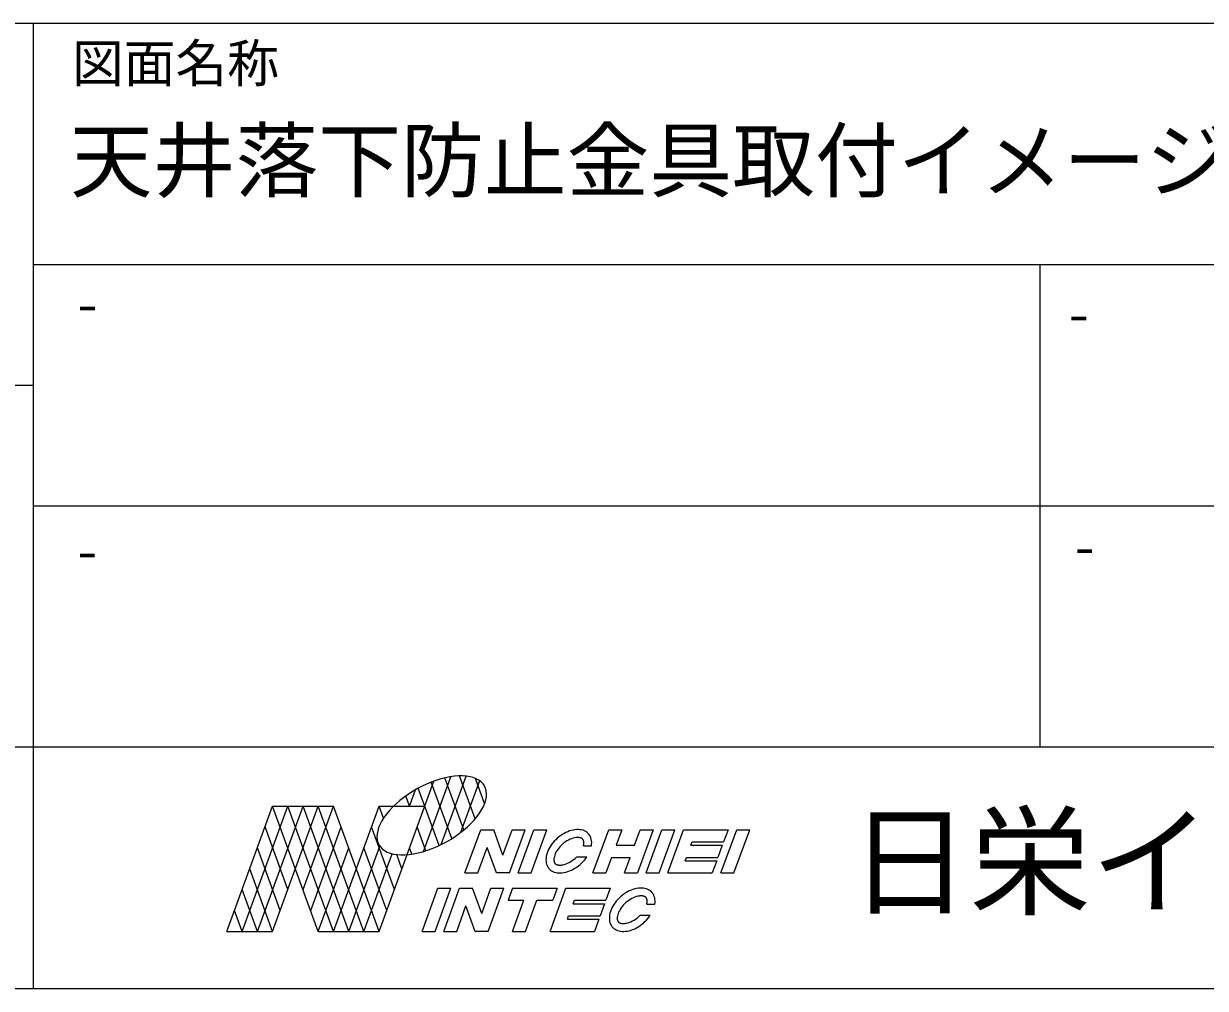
# Model space of a CAD drawing. Units: millimetres on the paper. Extents: x -142 to 140, y -98 to 97.
# Drawn here: x 60.78 to 95.06, y -97.62 to -69.62 of the extents above; entities that cross this region are included whole.
import ezdxf
from ezdxf.enums import TextEntityAlignment as Align

# ---------------------------------------------------------------- set-up
doc = ezdxf.new("R2010")
doc.units = ezdxf.units.MM
doc.layers.add('0-0_文字･図枠･寸法', color=7, linetype='Continuous')
doc.styles.add('ＭＳ ゴシック', font='')
doc.styles.get('ＭＳ ゴシック').set_extended_font_data('MS Gothic')

msp = doc.modelspace()

# ---------------------------------------------------------------- linework, layer by layer
at = {"layer": '0-0_文字･図枠･寸法'}
for p, q in [((61.06, -69.616), (61.06, -97.616)), ((139.56, -76.616), (61.06, -76.616)), ((90.26, -90.616), (90.26, -76.616)), ((61.06, -80.116), (29.56, -80.116)), ((139.56, -83.616), (61.06, -83.616)), ((139.56, -90.616), (29.56, -90.616)), ((72.378, -93.643), (73.168, -91.473)), ((73.013, -91.503), (72.877, -91.539)), ((72.893, -93.442), (73.616, -91.454)), ((73.551, -93.017), (73.001, -91.507)), ((73.145, -91.477), (73.013, -91.503)), ((73.274, -91.458), (73.145, -91.477)), ((73.398, -91.448), (73.274, -91.458)), ((73.515, -91.447), (73.398, -91.448)), ((73.876, -92.698), (73.421, -91.448)), ((73.626, -91.455), (73.515, -91.447)), ((73.73, -91.472), (73.626, -91.455)), ((73.824, -91.497), (73.73, -91.472)), ((73.91, -91.53), (73.824, -91.497)), ((71.093, -95.963), (72.679, -91.604)), ((72.19, -91.828), (72.058, -91.905)), ((72.325, -91.756), (72.19, -91.828)), ((72.833, -93.471), (72.228, -91.808)), ((72.462, -91.691), (72.325, -91.756)), ((72.601, -91.633), (72.462, -91.691)), ((72.739, -91.582), (72.601, -91.633)), ((73.201, -93.269), (72.605, -91.631)), ((72.877, -91.539), (72.739, -91.582)), ((73.464, -93.084), (74.009, -91.587)), ((74.153, -92.249), (73.888, -91.521)), ((73.986, -91.571), (73.91, -91.53)), ((74.051, -91.62), (73.986, -91.571)), ((74.105, -91.677), (74.051, -91.62)), ((74.149, -91.741), (74.105, -91.677)), ((74.18, -91.811), (74.149, -91.741)), ((74.2, -91.887), (74.18, -91.811)), ((71.692, -92.166), (71.583, -92.26)), ((71.808, -92.075), (71.692, -92.166)), ((71.931, -91.988), (71.808, -92.075)), ((71.975, -92.326), (71.868, -92.032)), ((72.058, -91.905), (71.931, -91.988)), ((71.975, -92.326), (72.147, -91.853)), ((74.157, -92.239), (74.186, -92.145)), ((74.186, -92.145), (74.203, -92.055)), ((74.207, -91.968), (74.2, -91.887)), ((74.203, -92.055), (74.207, -91.968)), ((66.68, -95.963), (68.004, -92.326)), ((67.121, -95.963), (68.445, -92.326)), ((67.562, -95.963), (68.886, -92.326)), ((69.328, -95.963), (68.004, -92.326)), ((68.004, -95.963), (69.328, -92.326)), ((68.004, -92.326), (69.769, -92.326)), ((69.769, -95.963), (68.445, -92.326)), ((68.886, -94.751), (69.769, -92.326)), ((70.21, -95.963), (68.886, -92.326)), ((70.651, -95.963), (69.328, -92.326)), ((69.769, -95.963), (71.093, -92.326)), ((71.093, -95.963), (69.769, -92.326)), ((71.22, -92.675), (71.093, -92.326)), ((71.093, -92.326), (72.416, -92.326)), ((71.389, -92.456), (71.306, -92.556)), ((71.482, -92.357), (71.389, -92.456)), ((71.583, -92.26), (71.482, -92.357)), ((71.534, -92.326), (71.529, -92.312)), ((71.534, -92.326), (71.544, -92.298)), ((73.93, -92.633), (74.003, -92.533)), ((74.003, -92.533), (74.066, -92.434)), ((74.066, -92.434), (74.117, -92.335)), ((74.117, -92.335), (74.157, -92.239)), ((71.119, -92.854), (71.078, -92.951)), ((71.17, -92.756), (71.119, -92.854)), ((71.233, -92.656), (71.17, -92.756)), ((71.306, -92.556), (71.233, -92.656)), ((73.653, -92.929), (73.754, -92.832)), ((73.754, -92.832), (73.846, -92.733)), ((73.846, -92.733), (73.93, -92.633)), ((68.445, -94.751), (67.783, -92.932)), ((69.107, -95.357), (69.989, -92.932)), ((71.534, -94.751), (70.872, -92.932)), ((71.033, -93.135), (71.029, -93.221)), ((71.029, -93.221), (71.036, -93.302)), ((71.05, -93.044), (71.033, -93.135)), ((71.078, -92.951), (71.05, -93.044)), ((72.447, -93.623), (72.196, -92.932)), ((73.178, -93.284), (73.305, -93.202)), ((73.305, -93.202), (73.427, -93.115)), ((73.427, -93.115), (73.544, -93.023)), ((73.544, -93.023), (73.653, -92.929)), ((73.582, -94.266), (74.039, -93.011)), ((74.039, -93.011), (74.416, -93.011)), ((74.684, -93.749), (74.416, -93.011)), ((74.684, -93.749), (74.953, -93.011)), ((74.873, -94.266), (75.33, -93.011)), ((74.953, -93.011), (75.33, -93.011)), ((75.124, -94.266), (75.581, -93.011)), ((75.501, -94.266), (75.958, -93.011)), ((75.581, -93.011), (75.958, -93.011)), ((76.306, -93.22), (76.259, -93.259)), ((76.354, -93.184), (76.306, -93.22)), ((76.405, -93.15), (76.354, -93.184)), ((76.456, -93.12), (76.405, -93.15)), ((76.509, -93.092), (76.456, -93.12)), ((76.561, -93.069), (76.509, -93.092)), ((76.615, -93.048), (76.561, -93.069)), ((76.668, -93.032), (76.615, -93.048)), ((76.72, -93.02), (76.668, -93.032)), ((76.772, -93.011), (76.72, -93.02)), ((76.822, -93.007), (76.772, -93.011)), ((76.871, -93.006), (76.822, -93.007)), ((76.919, -93.01), (76.871, -93.006)), ((76.964, -93.018), (76.919, -93.01)), ((77.007, -93.029), (76.964, -93.018)), ((77.047, -93.045), (77.007, -93.029)), ((77.084, -93.064), (77.047, -93.045)), ((77.118, -93.087), (77.084, -93.064)), ((77.149, -93.114), (77.118, -93.087)), ((77.176, -93.144), (77.149, -93.114)), ((77.2, -93.177), (77.176, -93.144)), ((77.219, -93.213), (77.2, -93.177)), ((77.235, -93.251), (77.219, -93.213)), ((77.293, -94.266), (77.75, -93.011)), ((77.75, -93.011), (78.127, -93.011)), ((78.127, -93.011), (77.963, -93.463)), ((78.5, -93.463), (78.664, -93.011)), ((79.041, -93.011), (78.584, -94.266)), ((78.664, -93.011), (79.041, -93.011)), ((78.835, -94.266), (79.292, -93.011)), ((79.212, -94.266), (79.669, -93.011)), ((79.292, -93.011), (79.669, -93.011)), ((79.463, -94.266), (79.92, -93.011)), ((79.92, -93.011), (81.211, -93.011)), ((81.005, -94.266), (81.462, -93.011)), ((81.211, -93.011), (81.083, -93.362)), ((81.382, -94.266), (81.839, -93.011)), ((81.462, -93.011), (81.839, -93.011)), ((68.224, -95.357), (67.562, -93.538)), ((69.328, -95.963), (70.21, -93.538)), ((70.21, -95.963), (71.111, -93.487)), ((71.313, -95.357), (70.651, -93.538)), ((71.036, -93.302), (71.056, -93.379)), ((71.056, -93.379), (71.087, -93.449)), ((71.087, -93.449), (71.13, -93.512)), ((71.13, -93.512), (71.185, -93.569)), ((72.041, -93.72), (71.975, -93.538)), ((72.497, -93.608), (72.635, -93.557)), ((72.635, -93.557), (72.774, -93.498)), ((72.774, -93.498), (72.911, -93.433)), ((72.911, -93.433), (73.046, -93.362)), ((73.046, -93.362), (73.178, -93.284)), ((73.959, -94.266), (74.227, -93.528)), ((74.496, -94.266), (74.227, -93.528)), ((76.032, -93.536), (76.006, -93.586)), ((76.062, -93.486), (76.032, -93.536)), ((76.096, -93.438), (76.062, -93.486)), ((76.132, -93.391), (76.096, -93.438)), ((76.172, -93.345), (76.132, -93.391)), ((76.214, -93.301), (76.172, -93.345)), ((76.259, -93.259), (76.214, -93.301)), ((77.016, -93.476), (77.022, -93.45)), ((77.016, -93.476), (77.25, -93.476)), ((77.246, -93.292), (77.235, -93.251)), ((77.254, -93.336), (77.246, -93.292)), ((77.25, -93.476), (77.255, -93.428)), ((77.257, -93.381), (77.254, -93.336)), ((77.255, -93.428), (77.257, -93.381)), ((77.963, -93.463), (78.5, -93.463)), ((80.132, -93.463), (80.169, -93.362)), ((80.132, -93.463), (81.046, -93.463)), ((80.169, -93.362), (81.083, -93.362)), ((81.046, -93.463), (80.918, -93.814)), ((70.651, -95.963), (71.471, -93.71)), ((71.185, -93.569), (71.25, -93.618)), ((71.25, -93.618), (71.326, -93.659)), ((71.326, -93.659), (71.412, -93.693)), ((71.412, -93.693), (71.506, -93.718)), ((71.506, -93.718), (71.61, -93.734)), ((71.754, -94.144), (71.605, -93.734)), ((71.61, -93.734), (71.72, -93.742)), ((71.72, -93.742), (71.838, -93.741)), ((71.838, -93.741), (71.962, -93.731)), ((71.962, -93.731), (72.091, -93.713)), ((72.091, -93.713), (72.223, -93.686)), ((72.223, -93.686), (72.359, -93.651)), ((72.359, -93.651), (72.497, -93.608)), ((75.933, -93.835), (75.931, -93.882)), ((75.931, -93.882), (75.933, -93.928)), ((75.939, -93.787), (75.933, -93.835)), ((75.95, -93.737), (75.939, -93.787)), ((75.964, -93.687), (75.95, -93.737)), ((75.983, -93.637), (75.964, -93.687)), ((76.006, -93.586), (75.983, -93.637)), ((76.161, -93.853), (76.16, -93.869)), ((76.775, -93.843), (76.814, -93.807)), ((76.814, -93.807), (76.825, -93.797)), ((76.825, -93.797), (77.119, -93.797)), ((77.007, -93.937), (77.047, -93.892)), ((77.047, -93.892), (77.084, -93.845)), ((77.084, -93.845), (77.119, -93.797)), ((77.835, -93.814), (77.67, -94.266)), ((77.835, -93.814), (78.372, -93.814)), ((78.207, -94.266), (78.372, -93.814)), ((79.968, -93.915), (80.004, -93.814)), ((80.004, -93.814), (80.918, -93.814)), ((68.004, -95.963), (67.342, -94.144)), ((75.933, -93.928), (75.939, -93.972)), ((75.939, -93.972), (75.95, -94.014)), ((75.95, -94.014), (75.964, -94.053)), ((75.964, -94.053), (75.983, -94.089)), ((75.983, -94.089), (76.006, -94.123)), ((76.006, -94.123), (76.032, -94.154)), ((76.032, -94.154), (76.062, -94.181)), ((76.062, -94.181), (76.096, -94.204)), ((76.096, -94.204), (76.132, -94.225)), ((76.132, -94.225), (76.172, -94.241)), ((76.172, -94.241), (76.214, -94.253)), ((76.456, -94.255), (76.509, -94.244)), ((76.509, -94.244), (76.562, -94.228)), ((76.562, -94.228), (76.615, -94.209)), ((76.615, -94.209), (76.668, -94.186)), ((76.668, -94.186), (76.72, -94.159)), ((76.72, -94.159), (76.772, -94.129)), ((76.772, -94.129), (76.823, -94.096)), ((76.823, -94.096), (76.872, -94.06)), ((76.872, -94.06), (76.919, -94.022)), ((76.919, -94.022), (76.964, -93.981)), ((76.964, -93.981), (77.007, -93.937)), ((73.582, -94.266), (73.959, -94.266)), ((74.873, -94.266), (74.496, -94.266)), ((75.124, -94.266), (75.501, -94.266)), ((76.214, -94.253), (76.259, -94.262)), ((76.259, -94.262), (76.306, -94.266)), ((76.306, -94.266), (76.355, -94.267)), ((76.355, -94.267), (76.405, -94.263)), ((76.405, -94.263), (76.456, -94.255)), ((77.293, -94.266), (77.67, -94.266)), ((78.207, -94.266), (78.584, -94.266)), ((78.835, -94.266), (79.212, -94.266)), ((79.463, -94.266), (80.754, -94.266)), ((81.005, -94.266), (81.382, -94.266)), ((67.562, -95.963), (67.121, -94.751)), ((72.337, -95.963), (72.794, -94.707)), ((72.794, -94.707), (73.17, -94.707)), ((72.964, -95.963), (73.421, -94.707)), ((73.421, -94.707), (73.798, -94.707)), ((74.067, -95.446), (73.798, -94.707)), ((74.067, -95.446), (74.335, -94.707)), ((74.255, -95.963), (74.712, -94.707)), ((74.335, -94.707), (74.712, -94.707)), ((74.963, -94.707), (74.835, -95.059)), ((76.048, -95.963), (76.505, -94.707)), ((76.505, -94.707), (77.796, -94.707)), ((77.796, -94.707), (77.668, -95.059)), ((78.144, -94.917), (78.097, -94.956)), ((78.193, -94.881), (78.144, -94.917)), ((78.243, -94.847), (78.193, -94.881)), ((78.294, -94.816), (78.243, -94.847)), ((78.347, -94.789), (78.294, -94.816)), ((78.4, -94.765), (78.347, -94.789)), ((78.453, -94.745), (78.4, -94.765)), ((78.506, -94.729), (78.453, -94.745)), ((78.558, -94.717), (78.506, -94.729)), ((78.61, -94.708), (78.558, -94.717)), ((78.661, -94.704), (78.61, -94.708)), ((78.71, -94.703), (78.661, -94.704)), ((78.757, -94.707), (78.71, -94.703)), ((78.802, -94.715), (78.757, -94.707)), ((78.845, -94.726), (78.802, -94.715)), ((78.885, -94.742), (78.845, -94.726)), ((78.922, -94.761), (78.885, -94.742)), ((78.957, -94.784), (78.922, -94.761)), ((78.987, -94.811), (78.957, -94.784)), ((79.015, -94.84), (78.987, -94.811)), ((79.038, -94.873), (79.015, -94.84)), ((79.058, -94.909), (79.038, -94.873)), ((79.073, -94.948), (79.058, -94.909)), ((73.341, -95.963), (73.61, -95.225)), ((73.878, -95.963), (73.61, -95.225)), ((74.835, -95.059), (75.292, -95.059)), ((74.963, -95.963), (75.292, -95.059)), ((76.717, -95.159), (76.754, -95.059)), ((76.717, -95.159), (77.631, -95.159)), ((76.754, -95.059), (77.668, -95.059)), ((77.631, -95.159), (77.503, -95.511)), ((77.87, -95.233), (77.844, -95.283)), ((77.9, -95.183), (77.87, -95.233)), ((77.934, -95.135), (77.9, -95.183)), ((77.97, -95.087), (77.934, -95.135)), ((78.01, -95.042), (77.97, -95.087)), ((78.052, -94.998), (78.01, -95.042)), ((78.097, -94.956), (78.052, -94.998)), ((78.855, -95.173), (78.861, -95.147)), ((78.855, -95.173), (79.088, -95.173)), ((79.085, -94.989), (79.073, -94.948)), ((79.092, -95.033), (79.085, -94.989)), ((79.088, -95.173), (79.094, -95.125)), ((79.095, -95.078), (79.092, -95.033)), ((79.094, -95.125), (79.095, -95.078)), ((67.121, -95.963), (66.901, -95.357)), ((77.771, -95.532), (77.769, -95.579)), ((77.769, -95.579), (77.771, -95.625)), ((77.777, -95.483), (77.771, -95.532)), ((77.788, -95.434), (77.777, -95.483)), ((77.802, -95.384), (77.788, -95.434)), ((77.821, -95.333), (77.802, -95.384)), ((77.844, -95.283), (77.821, -95.333)), ((78.653, -95.504), (78.663, -95.493)), ((78.663, -95.493), (78.957, -95.493)), ((78.845, -95.634), (78.885, -95.589)), ((78.885, -95.589), (78.923, -95.542)), ((78.923, -95.542), (78.957, -95.493)), ((66.68, -95.963), (68.004, -95.963)), ((69.328, -95.963), (71.093, -95.963)), ((72.964, -95.963), (73.341, -95.963)), ((74.255, -95.963), (73.878, -95.963)), ((74.963, -95.963), (75.34, -95.963)), ((76.048, -95.963), (77.339, -95.963)), ((77.771, -95.625), (77.777, -95.669)), ((77.777, -95.669), (77.788, -95.71)), ((77.788, -95.71), (77.803, -95.75)), ((77.803, -95.75), (77.821, -95.786)), ((77.821, -95.786), (77.844, -95.82)), ((77.844, -95.82), (77.87, -95.85)), ((77.87, -95.85), (77.9, -95.878)), ((77.9, -95.878), (77.934, -95.901)), ((77.934, -95.901), (77.971, -95.921)), ((77.971, -95.921), (78.01, -95.938)), ((78.01, -95.938), (78.052, -95.95)), ((78.052, -95.95), (78.097, -95.959)), ((78.097, -95.959), (78.144, -95.963)), ((78.144, -95.963), (78.193, -95.963)), ((78.193, -95.963), (78.243, -95.96)), ((78.243, -95.96), (78.295, -95.952)), ((78.295, -95.952), (78.347, -95.941)), ((78.347, -95.941), (78.4, -95.925)), ((78.4, -95.925), (78.453, -95.906)), ((78.453, -95.906), (78.506, -95.883)), ((78.506, -95.883), (78.559, -95.856)), ((78.559, -95.856), (78.61, -95.826)), ((78.61, -95.826), (78.661, -95.793)), ((78.661, -95.793), (78.71, -95.757)), ((78.71, -95.757), (78.757, -95.719)), ((78.757, -95.719), (78.802, -95.677)), ((78.802, -95.677), (78.845, -95.634)), ((-142.44, -97.616), (139.56, -97.616))]:
    msp.add_line(p, q, dxfattribs=at)
for points in [[(139.56, -69.616), (29.56, -69.616), (29.56, -97.616)], [(76.995, -93.284), (76.991, -93.279), (76.985, -93.274), (76.98, -93.269), (76.974, -93.265), (76.967, -93.26), (76.959, -93.256), (76.95, -93.252), (76.941, -93.249), (76.931, -93.245), (76.919, -93.242), (76.907, -93.24), (76.894, -93.237), (76.88, -93.236), (76.864, -93.235), (76.848, -93.235), (76.831, -93.235), (76.814, -93.237), (76.797, -93.239), (76.756, -93.246), (76.715, -93.257), (76.672, -93.271), (76.628, -93.289), (76.584, -93.311), (76.539, -93.336), (76.495, -93.364), (76.453, -93.396), (76.412, -93.43), (76.373, -93.466), (76.336, -93.504), (76.302, -93.544), (76.272, -93.585), (76.244, -93.626), (76.221, -93.667), (76.201, -93.708), (76.185, -93.747), (76.174, -93.785), (76.165, -93.823), (76.162, -93.837), (76.161, -93.853)], [(77.022, -93.45), (77.025, -93.436), (77.027, -93.42), (77.028, -93.404), (77.028, -93.39), (77.028, -93.377), (77.027, -93.364), (77.025, -93.353), (77.023, -93.342), (77.021, -93.332), (77.018, -93.323), (77.015, -93.315), (77.011, -93.308), (77.008, -93.301), (77.004, -93.295), (77, -93.289), (76.995, -93.284)], [(76.16, -93.869), (76.159, -93.883), (76.16, -93.896), (76.161, -93.909), (76.162, -93.92), (76.164, -93.931), (76.167, -93.941), (76.169, -93.95), (76.173, -93.958), (76.176, -93.965), (76.18, -93.972), (76.183, -93.978), (76.188, -93.984), (76.192, -93.989), (76.197, -93.995), (76.202, -93.999), (76.207, -94.004), (76.214, -94.008), (76.221, -94.013), (76.228, -94.017), (76.237, -94.021), (76.246, -94.024), (76.256, -94.028), (76.268, -94.031), (76.28, -94.034), (76.293, -94.036), (76.308, -94.037), (76.323, -94.038), (76.339, -94.038), (76.356, -94.038), (76.374, -94.036), (76.392, -94.034), (76.411, -94.031), (76.429, -94.028), (76.472, -94.016), (76.515, -94.002), (76.559, -93.984), (76.604, -93.962), (76.648, -93.937), (76.692, -93.909)], [(76.692, -93.909), (76.734, -93.878), (76.775, -93.843)], [(79.968, -93.915), (80.882, -93.915), (80.754, -94.266)], [(72.337, -95.963), (72.713, -95.963), (73.17, -94.707)], [(74.963, -94.707), (76.254, -94.707), (76.126, -95.059)], [(78.833, -94.98), (78.829, -94.975), (78.824, -94.971), (78.818, -94.966), (78.812, -94.961), (78.805, -94.957), (78.797, -94.953), (78.789, -94.949), (78.779, -94.945), (78.769, -94.942), (78.758, -94.939), (78.745, -94.936), (78.732, -94.934), (78.718, -94.933), (78.703, -94.932), (78.686, -94.932), (78.67, -94.932), (78.652, -94.934), (78.635, -94.935), (78.594, -94.943), (78.553, -94.953), (78.51, -94.968), (78.466, -94.986), (78.422, -95.007), (78.377, -95.033), (78.334, -95.061), (78.291, -95.092), (78.25, -95.126), (78.211, -95.163), (78.174, -95.201), (78.141, -95.241), (78.11, -95.282), (78.083, -95.323), (78.059, -95.364), (78.039, -95.405), (78.024, -95.444), (78.012, -95.482), (78.003, -95.52), (78.001, -95.534), (77.999, -95.55)], [(75.34, -95.963), (75.669, -95.059), (76.126, -95.059)], [(78.861, -95.147), (78.863, -95.132), (78.865, -95.116), (78.866, -95.101), (78.866, -95.087), (78.866, -95.074), (78.865, -95.061), (78.863, -95.049), (78.861, -95.039), (78.859, -95.029), (78.856, -95.02), (78.853, -95.012), (78.849, -95.004), (78.846, -94.998), (78.842, -94.991), (78.838, -94.986), (78.833, -94.98)], [(76.553, -95.611), (76.589, -95.511), (77.503, -95.511)], [(76.553, -95.611), (77.467, -95.611), (77.339, -95.963)], [(77.999, -95.55), (77.998, -95.565), (77.997, -95.58), (77.998, -95.593), (77.999, -95.606), (78, -95.617), (78.002, -95.628), (78.005, -95.638), (78.008, -95.647), (78.011, -95.655), (78.014, -95.662), (78.018, -95.669), (78.022, -95.675), (78.026, -95.681), (78.03, -95.686), (78.035, -95.691), (78.04, -95.696), (78.046, -95.701), (78.052, -95.705), (78.059, -95.71), (78.066, -95.714), (78.075, -95.718), (78.084, -95.721), (78.095, -95.725), (78.106, -95.728), (78.118, -95.73), (78.132, -95.732), (78.146, -95.734), (78.161, -95.735), (78.177, -95.735), (78.194, -95.735), (78.212, -95.733), (78.23, -95.731), (78.25, -95.728), (78.267, -95.724), (78.311, -95.713), (78.353, -95.699), (78.397, -95.681), (78.442, -95.659), (78.486, -95.634)], [(78.486, -95.634), (78.53, -95.606), (78.573, -95.574), (78.614, -95.54), (78.653, -95.504)]]:
    msp.add_lwpolyline(points, dxfattribs=at)

# ---------------------------------------------------------------- texts
at = {"layer": '0-0_文字･図枠･寸法', "style": 'ＭＳ ゴシック'}
for s, height, p in [('図面名称', 1.1, (62.186, -71.647)), ('天井落下防止金具取付イメージ図(BBｶﾁｯﾄﾜｲﾔｰ16・BBｸﾘｯﾊﾟｰ丸鋼φ9用)', 1.76, (62.125, -74.995)), ('-', 1.1, (62.261, -78.64)), ('-', 1.1, (91.012, -78.927)), ('-', 1.1, (91.183, -85.68)), ('-', 1.1, (62.258, -85.807)), ('日栄インテック株式会社', 2.566, (84.723, -95.98))]:
    msp.add_text(s, height=height, dxfattribs=at).set_placement(p, align=Align.BOTTOM_LEFT)

doc.saveas('drawing.dxf')
